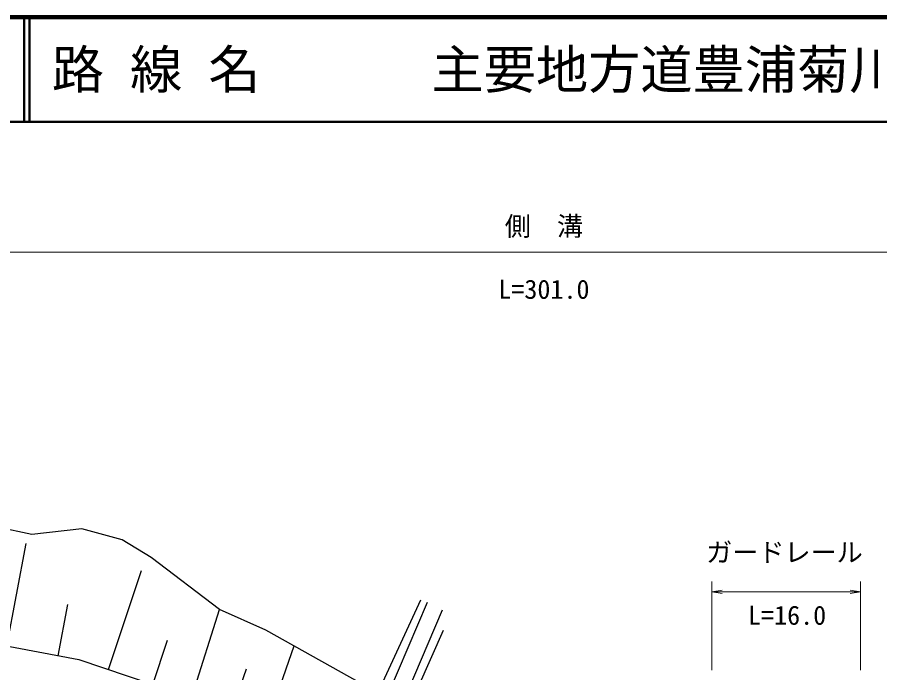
# Model space of a CAD drawing. Units: millimetres, scale not verified. Extents: x 40000 to 680000, y 20000 to 380000.
# Drawn here: x 177076 to 259655, y 317259 to 380000 of the extents above; entities that cross this region are included whole.
import ezdxf
from ezdxf.enums import TextEntityAlignment as Align

# ---------------------------------------------------------------- set-up
doc = ezdxf.new("R2010")
doc.units = ezdxf.units.MM
doc.header["$LTSCALE"] = 1000
for name, color, linetype, lineweight in [('M-BGD', 7, 'Continuous', 25), ('M-STR-HTXT', 7, 'Continuous', 13), ('M-TTL', 2, 'Continuous', 140), ('M-TTL-LINE', 7, 'Continuous', 50)]:
    doc.layers.add(name, color=color, linetype=linetype, lineweight=lineweight)
doc.layers.add('M-TTL-TXT', color=7, linetype='Continuous')
doc.styles.add('ＭＳ ゴシック', font='')
doc.styles.get('ＭＳ ゴシック').set_extended_font_data('MS Gothic')

# ---------------------------------------------------------------- blocks, each defined once
blk = doc.blocks.new('open_arrow')
at = {"color": 0, "linetype": 'Continuous', "lineweight": -2}
blk.add_lwpolyline([(7.5, 1.25), (0, 0), (7.5, -1.25)], dxfattribs=at)

msp = doc.modelspace()

# ---------------------------------------------------------------- linework, layer by layer
at = {"layer": 'M-BGD'}
for p, q in [((178458, 330480), (173823, 331496)), ((183249, 331044), (178458, 330480)), ((187135, 329996), (183249, 331044)), ((176083, 319809), (177924, 329638)), ((189894, 328303), (187135, 329996)), ((196442, 323320), (189894, 328303)), ((185808, 317567), (188988, 327048)), ((180998, 318889), (181918, 323803)), ((210593, 310536), (216356, 324027)), ((212092, 316357), (215716, 324240)), ((193856, 315166), (196442, 323320)), ((200861, 321345), (196442, 323320)), ((212034, 309787), (217797, 323278)), ((167194, 321474), (182968, 318520)), ((211973, 315147), (200861, 321345)), ((215510, 316009), (217877, 321349)), ((190048, 316145), (191470, 320385)), ((201226, 313050), (203588, 319824)), ((182968, 318520), (192330, 315379)), ((197839, 314231), (199020, 317618))]:
    msp.add_line(p, q, dxfattribs=at)
at = {"layer": 'M-STR-HTXT'}
for p, q in [((83748, 357500), (368902, 357500)), ((243565, 317500), (243565, 326000)), ((257819, 317500), (257819, 326000)), ((243565, 325000), (257819, 325000))]:
    msp.add_line(p, q, dxfattribs=at)
at = {"layer": 'M-TTL'}
msp.add_line((680000, 380000), (40000, 380000), dxfattribs=at)
at = {"layer": 'M-TTL-LINE'}
for p, q in [((177750, 380000), (177750, 370000)), ((178250, 380000), (178250, 370000)), ((40000, 370000), (680000, 370000))]:
    msp.add_line(p, q, dxfattribs=at)

# ---------------------------------------------------------------- block references
at = {"layer": 'M-STR-HTXT', "xscale": 133, "yscale": 133}
msp.add_blockref('open_arrow', (243565, 325000), dxfattribs=at)
at = {"layer": 'M-STR-HTXT', "xscale": 133, "yscale": 133, "rotation": 180}
msp.add_blockref('open_arrow', (257819, 325000), dxfattribs=at)

# ---------------------------------------------------------------- texts
at = {"layer": 'M-STR-HTXT', "style": 'ＭＳ ゴシック'}
for s, p in [('側\u3000溝', (227500, 360000)), ('ガードレール', (250529, 328787))]:
    msp.add_text(s, height=1833, dxfattribs=at).set_placement(p, align=Align.MIDDLE_CENTER)
for s, p in [('L=301.0', (227500, 352500)), ('L=16.0', (250785, 321297))]:
    msp.add_text(s, height=1833, dxfattribs=at).set_placement(p, align=Align.BOTTOM_CENTER)
at = {"layer": 'M-TTL-TXT', "style": 'ＭＳ ゴシック'}
for s, p in [('路 線 名', (180380, 375000)), ('主要地方道豊浦菊川線', (216734, 375000))]:
    msp.add_text(s, height=3666, dxfattribs=at).set_placement(p, align=Align.MIDDLE_LEFT)

doc.saveas('drawing.dxf')
